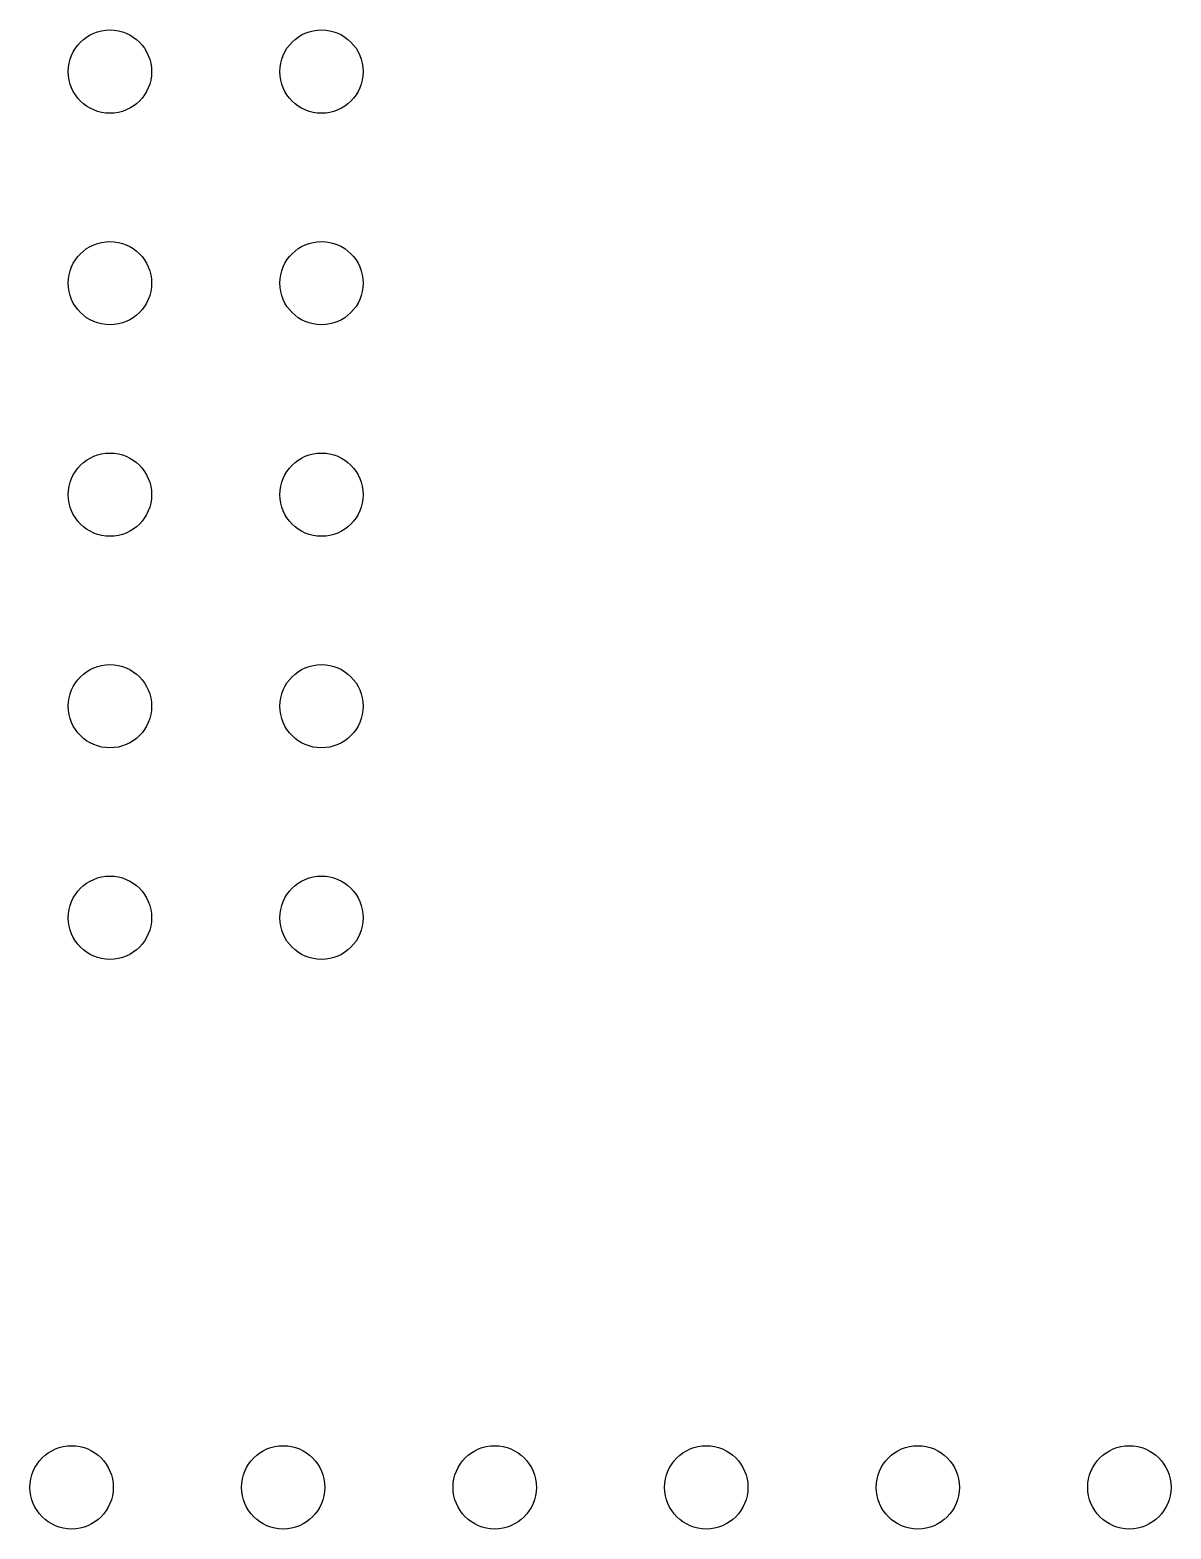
# Model space of a CAD drawing. Extents: x 1.87 to 6.46, y -6.96 to -4.22.
# Drawn here: x 2.421 to 2.961, y -6.437 to -5.728 of the extents above; entities that cross this region are included whole.
import ezdxf

# ---------------------------------------------------------------- set-up
doc = ezdxf.new("R2010")
doc.units = 0
doc.header["$MEASUREMENT"] = 0
doc.layers.add('BLACK', color=7, linetype='CONTINUOUS')

msp = doc.modelspace()

# ---------------------------------------------------------------- linework, layer by layer
at = {"layer": 'BLACK'}
for centre in [(2.45906, -5.74803), (2.55906, -5.74803), (2.45906, -5.84803), (2.55906, -5.84803), (2.45906, -5.94803), (2.55906, -5.94803), (2.45906, -6.04803), (2.55906, -6.04803), (2.45906, -6.14803), (2.55906, -6.14803), (2.44094, -6.41732), (2.54094, -6.41732), (2.64094, -6.41732), (2.74094, -6.41732), (2.84094, -6.41732), (2.94094, -6.41732)]:
    msp.add_circle(centre, 0.01969, dxfattribs=at)

doc.saveas('drawing.dxf')
